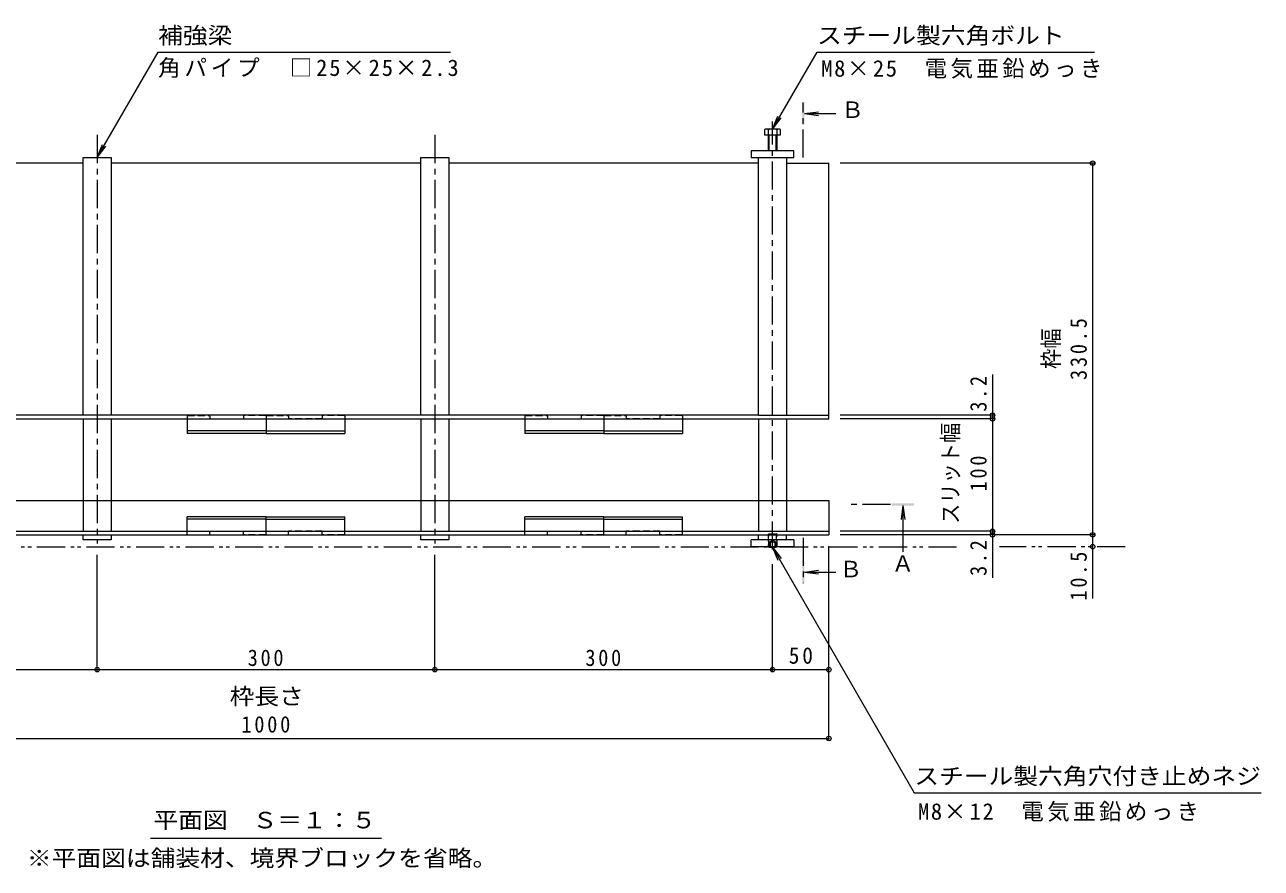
# Model space of a CAD drawing. Units: millimetres at full size, sheet at 1:5; some dimension numbers follow another scale. Extents: x -1680 to 1942, y -1318 to 1367.
# Drawn here: x -1033 to 66, y -24 to 726 of the extents above; entities that cross this region are included whole.
import ezdxf
from ezdxf.enums import TextEntityAlignment as Align

# ---------------------------------------------------------------- set-up
doc = ezdxf.new("R2010")
doc.units = ezdxf.units.MM
doc.header["$LTSCALE"] = 5
doc.header["$PDMODE"] = 32
doc.header["$PDSIZE"] = 4
for name, pattern in [('CHAIN1', [8, 5, -1, 1, -1]), ('DASHED1', [1.8, 1.2, -0.6]), ('DOUBLE_CHAIN1', [8.8, 5, -1, 0.6, -0.6, 0.6, -1])]:
    doc.linetypes.add(name, pattern=pattern)
for name, color, linetype, lineweight in [('4-0_OUTLINE-0', 7, 'Continuous', 9), ('4-3_A_床ライン引きB', 7, 'DASHED1', 9), ('4-4_0108_天井情報・�', 7, 'Continuous', 9), ('4-5_0055_アルミ建具_', 7, 'Continuous', 9)]:
    doc.layers.add(name, color=color, linetype=linetype, lineweight=lineweight)
doc.styles.add('ＭＳ ゴシック', font='')
doc.styles.get('ＭＳ ゴシック').set_extended_font_data('MS Gothic')

msp = doc.modelspace()

# ---------------------------------------------------------------- linework, layer by layer
at = {"layer": '4-0_OUTLINE-0', "color": 4, "linetype": 'CHAIN1'}
for p, q in [((-368.405, 259.076), (-368.405, 639.525)), ((-968.405, 627.517), (-968.405, 264.447)), ((-668.405, 627.517), (-668.405, 264.447))]:
    msp.add_line(p, q, dxfattribs=at)
at = {"layer": '4-0_OUTLINE-0', "color": 2}
for p, q in [((-375.605, 632.217), (-375.605, 627.517)), ((-375.605, 627.517), (-361.205, 627.517)), ((-362.541, 632.817), (-373.741, 632.817)), ((-372.405, 632.217), (-372.405, 613.517)), ((-371.705, 627.517), (-371.705, 613.517)), ((-365.105, 613.517), (-365.105, 627.517)), ((-364.405, 613.517), (-364.405, 632.217)), ((-361.205, 627.517), (-361.205, 632.217)), ((-371.705, 261.001), (-372.221, 261.517)), ((-371.705, 261.517), (-371.705, 261.001)), ((-371.705, 261.001), (-365.105, 261.001)), ((-365.105, 261.517), (-365.105, 261.001)), ((-364.589, 261.517), (-365.105, 261.001))]:
    msp.add_line(p, q, dxfattribs=at)
at = {"layer": '4-0_OUTLINE-0'}
for p, q in [((-980.905, 378.417), (-980.905, 607.517)), ((-680.905, 378.417), (-680.905, 607.517)), ((-380.905, 378.417), (-380.905, 607.517)), ((-355.905, 607.517), (-355.905, 378.417)), ((-980.905, 602.517), (-1255.905, 602.517)), ((-680.905, 602.517), (-955.905, 602.517)), ((-380.905, 602.517), (-655.905, 602.517)), ((-355.905, 602.517), (-318.405, 602.517)), ((-318.405, 375.217), (-318.405, 602.517)), ((-380.905, 378.417), (-1318.405, 378.417)), ((-1318.405, 375.217), (-318.405, 375.217)), ((-980.905, 375.217), (-980.905, 275.217)), ((-955.905, 375.217), (-955.905, 275.217)), ((-680.905, 375.217), (-680.905, 275.217)), ((-655.905, 375.217), (-655.905, 275.217)), ((-380.905, 378.417), (-318.405, 378.417)), ((-380.905, 375.217), (-380.905, 275.217)), ((-355.905, 375.217), (-355.905, 275.217)), ((-318.405, 302.517), (-318.405, 272.017)), ((-1318.405, 275.217), (-318.405, 275.217)), ((-1318.405, 272.017), (-318.405, 272.017)), ((-955.905, 272.017), (-955.905, 267.517)), ((-655.905, 272.017), (-655.905, 267.517)), ((-349.405, 267.517), (-387.405, 267.517)), ((-387.405, 261.517), (-387.405, 267.517)), ((-380.905, 267.517), (-380.905, 272.017)), ((-355.905, 267.517), (-355.905, 272.017))]:
    msp.add_line(p, q, dxfattribs=at)
at = {"layer": '4-0_OUTLINE-0', "color": 2, "linetype": 'DASHED1'}
for p, q in [((-371.705, 273.001), (-372.405, 272.301)), ((-372.405, 272.301), (-372.405, 261.701)), ((-372.405, 272.301), (-364.405, 272.301)), ((-371.705, 261.517), (-371.705, 273.001)), ((-371.705, 273.001), (-365.105, 273.001)), ((-370.905, 266.001), (-368.405, 267.444)), ((-370.905, 266.001), (-365.905, 266.001)), ((-370.905, 266.001), (-370.905, 261.001)), ((-370.405, 266.001), (-370.405, 261.001)), ((-365.905, 266.001), (-368.405, 267.444)), ((-366.405, 266.001), (-366.405, 261.001)), ((-365.905, 266.001), (-365.905, 261.001)), ((-365.105, 273.001), (-365.105, 261.517)), ((-364.405, 272.301), (-365.105, 273.001)), ((-364.405, 261.701), (-364.405, 272.301)), ((-372.405, 261.701), (-364.405, 261.701)), ((-372.405, 261.701), (-372.221, 261.517)), ((-364.405, 261.701), (-364.589, 261.517))]:
    msp.add_line(p, q, dxfattribs=at)
at = {"layer": '4-0_OUTLINE-0'}
for points in [[(-980.905, 607.517), (-955.905, 607.517), (-955.905, 378.417)], [(-680.905, 607.517), (-655.905, 607.517), (-655.905, 378.417)], [(-1318.405, 272.017), (-1318.405, 302.517), (-318.405, 302.517)], [(-955.905, 267.517), (-980.905, 267.517), (-980.905, 272.017)], [(-655.905, 267.517), (-680.905, 267.517), (-680.905, 272.017)], [(-349.405, 267.517), (-349.405, 261.517), (-387.405, 261.517)]]:
    msp.add_lwpolyline(points, dxfattribs=at)
msp.add_lwpolyline([(-387.405, 607.517), (-349.405, 607.517), (-349.405, 613.517), (-387.405, 613.517)], close=True, dxfattribs=at)
at = {"layer": '4-0_OUTLINE-0', "color": 2}
for centre, radius, start, end in [((-374.005, 630.441), 2.39, 47.9749, 132.0251), ((-368.405, 619.409), 13.418, 72.65606, 107.34394), ((-362.805, 630.441), 2.39, 47.9749, 132.0251)]:
    msp.add_arc(centre, radius, start, end, dxfattribs=at)
at = {"layer": '4-3_A_床ライン引きB'}
for p, q in [((-888.405, 377.717), (-888.405, 375.217)), ((-887.905, 378.217), (-868.905, 378.217)), ((-868.405, 377.717), (-868.405, 375.217)), ((-868.405, 375.217), (-838.405, 375.217)), ((-838.405, 377.717), (-838.405, 375.217)), ((-818.905, 378.217), (-837.905, 378.217)), ((-818.405, 377.717), (-818.405, 375.217)), ((-817.905, 378.217), (-798.905, 378.217)), ((-798.405, 377.717), (-798.405, 375.217)), ((-768.405, 375.217), (-798.405, 375.217)), ((-768.405, 377.717), (-768.405, 375.217)), ((-748.905, 378.217), (-767.905, 378.217)), ((-748.405, 377.717), (-748.405, 375.217)), ((-588.405, 377.717), (-588.405, 375.217)), ((-587.905, 378.217), (-568.905, 378.217)), ((-568.405, 377.717), (-568.405, 375.217)), ((-568.405, 375.217), (-538.405, 375.217)), ((-538.405, 377.717), (-538.405, 375.217)), ((-518.905, 378.217), (-537.905, 378.217)), ((-518.405, 377.717), (-518.405, 375.217)), ((-517.905, 378.217), (-498.905, 378.217)), ((-498.405, 377.717), (-498.405, 375.217)), ((-468.405, 375.217), (-498.405, 375.217)), ((-468.405, 377.717), (-468.405, 375.217)), ((-448.905, 378.217), (-467.905, 378.217)), ((-448.405, 377.717), (-448.405, 375.217)), ((-888.405, 272.717), (-888.405, 275.217)), ((-868.405, 275.217), (-838.405, 275.217)), ((-868.405, 272.717), (-868.405, 275.217)), ((-838.405, 272.717), (-838.405, 275.217)), ((-818.405, 272.717), (-818.405, 275.217)), ((-768.405, 275.217), (-798.405, 275.217)), ((-798.405, 272.717), (-798.405, 275.217)), ((-768.405, 272.717), (-768.405, 275.217)), ((-748.405, 272.717), (-748.405, 275.217)), ((-588.405, 272.717), (-588.405, 275.217)), ((-568.405, 275.217), (-538.405, 275.217)), ((-568.405, 272.717), (-568.405, 275.217)), ((-538.405, 272.717), (-538.405, 275.217)), ((-518.405, 272.717), (-518.405, 275.217)), ((-468.405, 275.217), (-498.405, 275.217)), ((-498.405, 272.717), (-498.405, 275.217)), ((-468.405, 272.717), (-468.405, 275.217)), ((-448.405, 272.717), (-448.405, 275.217)), ((-887.905, 272.217), (-868.905, 272.217)), ((-818.905, 272.217), (-837.905, 272.217)), ((-817.905, 272.217), (-798.905, 272.217)), ((-748.905, 272.217), (-767.905, 272.217)), ((-587.905, 272.217), (-568.905, 272.217)), ((-518.905, 272.217), (-537.905, 272.217)), ((-517.905, 272.217), (-498.905, 272.217)), ((-448.905, 272.217), (-467.905, 272.217))]:
    msp.add_line(p, q, dxfattribs=at)
at = {"layer": '4-3_A_床ライン引きB', "linetype": 'Continuous'}
for p, q in [((-888.405, 375.217), (-888.405, 362.217)), ((-818.405, 375.217), (-818.405, 362.217)), ((-748.405, 375.217), (-748.405, 362.217)), ((-588.405, 375.217), (-588.405, 362.217)), ((-518.405, 375.217), (-518.405, 362.217)), ((-448.405, 375.217), (-448.405, 362.217)), ((-818.405, 364.517), (-888.405, 364.517)), ((-818.405, 364.517), (-748.405, 364.517)), ((-518.405, 364.517), (-588.405, 364.517)), ((-518.405, 364.517), (-448.405, 364.517)), ((-818.405, 362.217), (-888.405, 362.217)), ((-818.405, 362.217), (-748.405, 362.217)), ((-518.405, 362.217), (-588.405, 362.217)), ((-518.405, 362.217), (-448.405, 362.217)), ((-818.405, 288.217), (-888.405, 288.217)), ((-888.405, 275.217), (-888.405, 288.217)), ((-818.405, 285.917), (-888.405, 285.917)), ((-818.405, 288.217), (-748.405, 288.217)), ((-818.405, 275.217), (-818.405, 288.217)), ((-818.405, 285.917), (-748.405, 285.917)), ((-748.405, 275.217), (-748.405, 288.217)), ((-518.405, 288.217), (-588.405, 288.217)), ((-588.405, 275.217), (-588.405, 288.217)), ((-518.405, 285.917), (-588.405, 285.917)), ((-518.405, 288.217), (-448.405, 288.217)), ((-518.405, 275.217), (-518.405, 288.217)), ((-518.405, 285.917), (-448.405, 285.917)), ((-448.405, 275.217), (-448.405, 288.217))]:
    msp.add_line(p, q, dxfattribs=at)
at = {"layer": '4-3_A_床ライン引きB'}
for centre, start, end in [((-887.905, 377.717), 90, 180), ((-868.905, 377.717), 0, 90), ((-837.905, 377.717), 90, 180), ((-818.905, 377.717), 0, 90), ((-817.905, 377.717), 90, 180), ((-798.905, 377.717), 0, 90), ((-767.905, 377.717), 90, 180), ((-748.905, 377.717), 0, 90), ((-587.905, 377.717), 90, 180), ((-568.905, 377.717), 0, 90), ((-537.905, 377.717), 90, 180), ((-518.905, 377.717), 0, 90), ((-517.905, 377.717), 90, 180), ((-498.905, 377.717), 0, 90), ((-467.905, 377.717), 90, 180), ((-448.905, 377.717), 0, 90), ((-887.905, 272.717), 180, 270), ((-868.905, 272.717), 270, 0), ((-837.905, 272.717), 180, 270), ((-818.905, 272.717), 270, 0), ((-817.905, 272.717), 180, 270), ((-798.905, 272.717), 270, 0), ((-767.905, 272.717), 180, 270), ((-748.905, 272.717), 270, 0), ((-587.905, 272.717), 180, 270), ((-568.905, 272.717), 270, 0), ((-537.905, 272.717), 180, 270), ((-518.905, 272.717), 270, 0), ((-517.905, 272.717), 180, 270), ((-498.905, 272.717), 270, 0), ((-467.905, 272.717), 180, 270), ((-448.905, 272.717), 270, 0)]:
    msp.add_arc(centre, 0.5, start, end, dxfattribs=at)
at = {"layer": '4-4_0108_天井情報・�'}
for p, q in [((-82.533, 602.517), (-308.405, 602.517)), ((-84.033, 602.517), (-84.033, 272.017)), ((-173.022, 414.513), (-173.022, 233.739)), ((-171.522, 378.417), (-308.405, 378.417)), ((-171.522, 375.217), (-308.405, 375.217)), ((-171.522, 275.217), (-308.405, 275.217)), ((-82.533, 272.017), (-308.405, 272.017)), ((-84.033, 272.017), (-84.033, 215.579)), ((-968.405, 150.797), (-968.405, 254.447)), ((-668.405, 150.797), (-668.405, 254.447)), ((-318.405, 89.612), (-318.405, 262.017)), ((-368.405, 150.797), (-368.405, 246.04)), ((-1268.405, 152.297), (-968.405, 152.297)), ((-968.405, 152.297), (-668.405, 152.297)), ((-668.405, 152.297), (-368.405, 152.297)), ((-368.405, 152.297), (-318.405, 152.297)), ((-1318.405, 91.112), (-318.405, 91.112))]:
    msp.add_line(p, q, dxfattribs=at)
for p in [(-84.033, 602.517), (-173.022, 378.417), (-173.022, 375.217), (-173.022, 275.217), (-173.022, 272.017), (-84.033, 272.017), (-84.033, 261.517), (-968.405, 152.297), (-668.405, 152.297), (-368.405, 152.297), (-318.405, 152.297), (-318.405, 91.112)]:
    msp.add_point(p, dxfattribs=at)
at = {"layer": '4-5_0055_アルミ建具_'}
for p, q in [((-968.405, 607.517), (-914.272, 701.278)), ((-914.272, 701.278), (-654.49, 701.278)), ((-368.405, 632.817), (-328.879, 701.279)), ((-328.879, 701.279), (-82.505, 701.279)), ((-368.405, 632.817), (-363.621, 644.365)), ((-368.405, 632.817), (-360.796, 642.734)), ((-968.405, 607.517), (-963.621, 619.065)), ((-968.405, 607.517), (-960.796, 617.434)), ((-368.405, 261.001), (-242.48, 42.892)), ((-368.405, 261.001), (-363.621, 249.453)), ((-368.405, 261.001), (-360.796, 251.084)), ((-242.48, 42.892), (65.782, 42.892)), ((-921.087, 2.472), (-715.723, 2.472))]:
    msp.add_line(p, q, dxfattribs=at)
at = {"layer": '4-5_0055_アルミ建具_', "color": 4, "linetype": 'CHAIN1'}
for p, q in [((-341.064, 607.517), (-341.064, 656.517)), ((-263.541, 299.067), (-303.541, 299.067)), ((-341.064, 269.538), (-341.064, 229.02))]:
    msp.add_line(p, q, dxfattribs=at)
at = {"layer": '4-5_0055_アルミ建具_', "color": 4}
for p, q in [((-340.064, 646.517), (-327.671, 648.148)), ((-340.064, 646.517), (-327.671, 644.885)), ((-340.064, 646.517), (-312.064, 646.517)), ((-252.646, 298.067), (-254.278, 285.674)), ((-252.646, 298.067), (-251.014, 285.674)), ((-252.646, 298.067), (-252.646, 256.997)), ((-340.064, 239.02), (-327.671, 240.652)), ((-340.064, 239.02), (-312.064, 239.02)), ((-340.064, 239.02), (-327.671, 237.389))]:
    msp.add_line(p, q, dxfattribs=at)
at = {"layer": '4-5_0055_アルミ建具_', "color": 2, "linetype": 'DOUBLE_CHAIN1'}
for p, q in [((-1549.887, 261.517), (-203.975, 261.517)), ((-55.081, 261.517), (-166.635, 261.517))]:
    msp.add_line(p, q, dxfattribs=at)
at = {"layer": '4-5_0055_アルミ建具_', "color": 4}
for points in [[(-340.064, 656.517), (-342.064, 656.517), (-340.064, 636.517), (-342.064, 636.517)], [(-242.646, 300.067), (-262.646, 300.067), (-242.646, 298.067), (-262.646, 298.067)], [(-342.064, 229.02), (-340.064, 229.02), (-342.064, 249.02), (-340.064, 249.02)]]:
    msp.add_solid(points, dxfattribs=at)

# ---------------------------------------------------------------- texts
at = {"layer": '4-4_0108_天井情報・�', "color": 2, "style": 'ＭＳ ゴシック', "width": 0.9}
for s, p in [('枠幅', (-109.313, 419.517)), ('スリット幅', (-198.663, 281.821))]:
    msp.add_text(s, height=14.66, rotation=90, dxfattribs=at).set_placement(p, align=Align.BOTTOM_LEFT)
at = {"layer": '4-4_0108_天井情報・�', "color": 2, "style": 'ＭＳ ゴシック', "width": 1.1}
msp.add_text('枠長さ', height=14.66, dxfattribs=at).set_placement((-850.704, 116.865), align=Align.BOTTOM_LEFT)
at = {"layer": '4-4_0108_天井情報・�', "color": 2, "char_height": 14.66, "attachment_point": 7, "rotation": 90, "style": 'ＭＳ ゴシック'}
for s, insert in [('\\T1.28;\\W0.9;330.5', (-89.033, 409.767)), ('\\T1.27;\\W0.9;3.2', (-178.022, 381.589)), ('\\T1.27;\\W0.9;100', (-178.022, 310.767)), ('\\T1.27;\\W0.9;3.2', (-178.022, 235.589)), ('\\T1.28;\\W0.9;10.5', (-89.033, 213.684))]:
    msp.add_mtext(s, dxfattribs=dict(at, insert=insert))
at = {"layer": '4-4_0108_天井情報・�', "color": 2, "char_height": 14.66, "attachment_point": 7, "style": 'ＭＳ ゴシック'}
for s, insert in [('\\T1.27;\\W0.9;300', (-834.655, 155.297)), ('\\T1.27;\\W0.9;300', (-534.655, 155.297)), ('\\T1.27;\\W0.95;50', (-354.03, 157.297)), ('\\T1.28;\\W0.9;1000', (-840.28, 96.112))]:
    msp.add_mtext(s, dxfattribs=dict(at, insert=insert))
at = {"layer": '4-5_0055_アルミ建具_', "color": 2, "style": 'ＭＳ ゴシック', "width": 1.1}
for s, p in [('補強梁', (-914.272, 704.278)), ('スチール製六角ボルト', (-328.879, 704.279)), ('スチール製六角穴付き止めネジ', (-242.48, 45.892)), ('平面図\u3000Ｓ＝１：５', (-918.405, 6.776)), ('※平面図は舗装材、境界ブロックを省略。', (-1030.905, -26.988))]:
    msp.add_text(s, height=14.66, dxfattribs=at).set_placement(p, align=Align.BOTTOM_LEFT)
at = {"layer": '4-5_0055_アルミ建具_', "color": 2, "style": 'ＭＳ ゴシック'}
for s, p in [('Ｂ', (-307.376, 638.271)), ('Ａ', (-262.646, 234.861)), ('Ｂ', (-308.865, 229.912))]:
    msp.add_text(s, height=14.66, dxfattribs=at).set_placement(p, align=Align.BOTTOM_LEFT)
at = {"layer": '4-5_0055_アルミ建具_', "color": 2, "char_height": 14.66, "attachment_point": 7, "style": 'ＭＳ ゴシック'}
for s, insert in [('\\T1.17;角パイプ\u3000□25×25×2.3', (-914.272, 678.278)), ('\\T1.15;M8×25\u3000電気亜鉛めっき', (-325.122, 677.603)), ('\\T1.15;M8×12\u3000電気亜鉛めっき', (-239.219, 17.119))]:
    msp.add_mtext(s, dxfattribs=dict(at, insert=insert))

doc.saveas('drawing.dxf')
